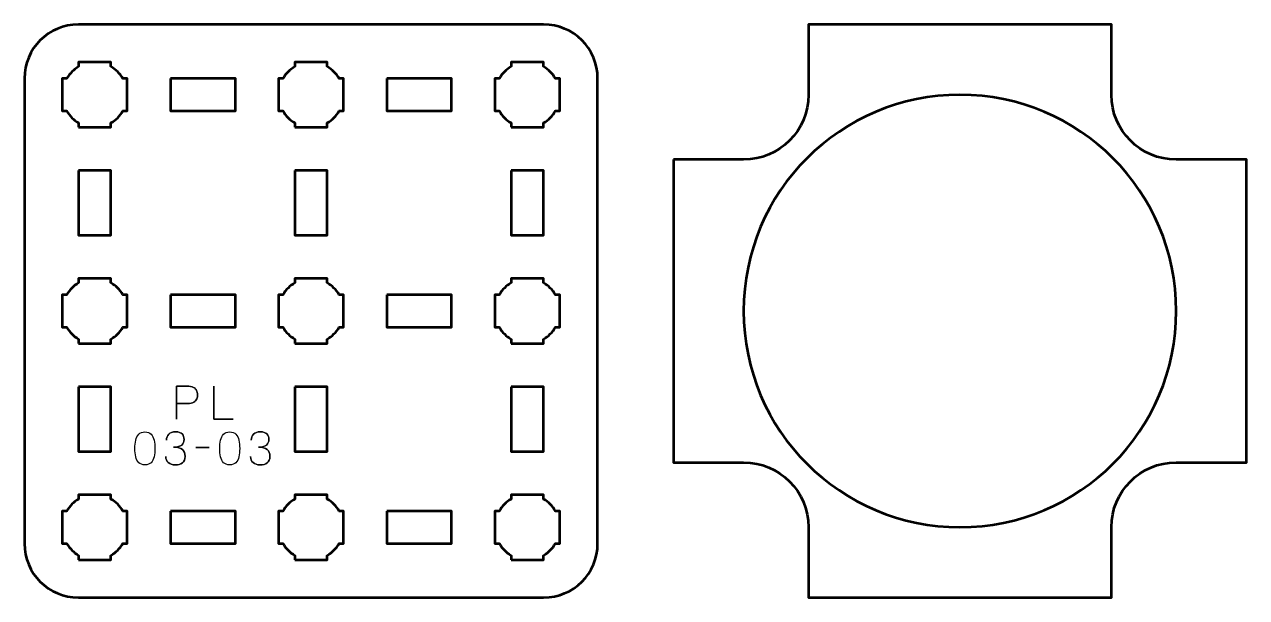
# Model space of a CAD drawing. Header units: centimetres. Extents: x -211 to 242, y -245 to 228.
# Drawn here: x -158.65 to -147.35, y -212.65 to -207.35 of the extents above; entities that cross this region are included whole.
import ezdxf

# ---------------------------------------------------------------- set-up
doc = ezdxf.new("R2010")
doc.units = ezdxf.units.CM
doc.header["$MEASUREMENT"] = 0
doc.layers.add('Layer 1', color=7, linetype='Continuous')

msp = doc.modelspace()

# ---------------------------------------------------------------- linework, layer by layer
at = {"layer": 'Layer 1', "lineweight": 53}
for points, knots in [([(-158.14994, -207.34997), (-158.14994, -207.34997), (-153.85007, -207.34997), (-153.85007, -207.34997), (-153.85007, -207.34997), (-153.57293, -207.34997), (-153.34997, -207.57306), (-153.34997, -207.85006), (-153.34997, -207.85006), (-153.34997, -207.85006), (-153.34997, -212.14993), (-153.34997, -212.14993), (-153.34997, -212.14993), (-153.34997, -212.42707), (-153.57293, -212.65003), (-153.85007, -212.65003), (-153.85007, -212.65003), (-153.85007, -212.65003), (-158.14994, -212.65003), (-158.14994, -212.65003), (-158.14994, -212.65003), (-158.42694, -212.65003), (-158.65003, -212.42707), (-158.65003, -212.14993), (-158.65003, -212.14993), (-158.65003, -212.14993), (-158.65003, -207.85006), (-158.65003, -207.85006), (-158.65003, -207.85006), (-158.65003, -207.57306), (-158.42694, -207.34997), (-158.14994, -207.34997)], [0, 0, 0, 0, 0.125, 0.125, 0.125, 0.125, 0.25, 0.25, 0.25, 0.25, 0.375, 0.375, 0.375, 0.375, 0.5, 0.5, 0.5, 0.5, 0.625, 0.625, 0.625, 0.625, 0.75, 0.75, 0.75, 0.75, 0.875, 0.875, 0.875, 0.875, 1, 1, 1, 1]), ([(-158.14994, -208.3), (-158.14994, -208.3), (-158.14994, -208.25989), (-158.14994, -208.25989), (-158.14994, -208.25989), (-158.19555, -208.23357), (-158.23347, -208.19554), (-158.25979, -208.15007), (-158.25979, -208.15007), (-158.25979, -208.15007), (-158.30001, -208.15007), (-158.30001, -208.15007), (-158.30001, -208.15007), (-158.30001, -208.15007), (-158.30001, -208), (-158.30001, -208), (-158.30001, -208), (-158.30001, -208), (-158.30001, -207.85006), (-158.30001, -207.85006), (-158.30001, -207.85006), (-158.30001, -207.85006), (-158.25979, -207.85006), (-158.25979, -207.85006), (-158.25979, -207.85006), (-158.23347, -207.80445), (-158.19555, -207.76653), (-158.14994, -207.74021), (-158.14994, -207.74021), (-158.14994, -207.74021), (-158.14994, -207.69999), (-158.14994, -207.69999), (-158.14994, -207.69999), (-158.14994, -207.69999), (-158.00001, -207.69999), (-158.00001, -207.69999), (-158.00001, -207.69999), (-158.00001, -207.69999), (-157.84993, -207.69999), (-157.84993, -207.69999), (-157.84993, -207.69999), (-157.84993, -207.69999), (-157.84993, -207.74021), (-157.84993, -207.74021), (-157.84993, -207.74021), (-157.80446, -207.76653), (-157.76643, -207.80445), (-157.74011, -207.85006), (-157.74011, -207.85006), (-157.74011, -207.85006), (-157.7, -207.85006), (-157.7, -207.85006), (-157.7, -207.85006), (-157.7, -207.85006), (-157.7, -208), (-157.7, -208), (-157.7, -208), (-157.7, -208), (-157.7, -208.15007), (-157.7, -208.15007), (-157.7, -208.15007), (-157.7, -208.15007), (-157.74011, -208.15007), (-157.74011, -208.15007), (-157.74011, -208.15007), (-157.76643, -208.19554), (-157.80446, -208.23357), (-157.84993, -208.25989), (-157.84993, -208.25989), (-157.84993, -208.25989), (-157.84993, -208.3), (-157.84993, -208.3), (-157.84993, -208.3), (-157.84993, -208.3), (-158.00001, -208.3), (-158.00001, -208.3), (-158.00001, -208.3), (-158.00001, -208.3), (-158.14994, -208.3), (-158.14994, -208.3)], [0, 0, 0, 0, 0.05, 0.05, 0.05, 0.05, 0.1, 0.1, 0.1, 0.1, 0.15, 0.15, 0.15, 0.15, 0.2, 0.2, 0.2, 0.2, 0.25, 0.25, 0.25, 0.25, 0.3, 0.3, 0.3, 0.3, 0.35, 0.35, 0.35, 0.35, 0.4, 0.4, 0.4, 0.4, 0.45, 0.45, 0.45, 0.45, 0.5, 0.5, 0.5, 0.5, 0.55, 0.55, 0.55, 0.55, 0.6, 0.6, 0.6, 0.6, 0.65, 0.65, 0.65, 0.65, 0.7, 0.7, 0.7, 0.7, 0.75, 0.75, 0.75, 0.75, 0.8, 0.8, 0.8, 0.8, 0.85, 0.85, 0.85, 0.85, 0.9, 0.9, 0.9, 0.9, 0.95, 0.95, 0.95, 0.95, 1, 1, 1, 1]), ([(-156.15, -208.3), (-156.15, -208.3), (-156.15, -208.25989), (-156.15, -208.25989), (-156.15, -208.25989), (-156.19548, -208.23357), (-156.23351, -208.19554), (-156.25982, -208.15007), (-156.25982, -208.15007), (-156.25982, -208.15007), (-156.29993, -208.15007), (-156.29993, -208.15007), (-156.29993, -208.15007), (-156.29993, -208.15007), (-156.29993, -208), (-156.29993, -208), (-156.29993, -208), (-156.29993, -208), (-156.29993, -207.85006), (-156.29993, -207.85006), (-156.29993, -207.85006), (-156.29993, -207.85006), (-156.25982, -207.85006), (-156.25982, -207.85006), (-156.25982, -207.85006), (-156.23351, -207.80445), (-156.19548, -207.76653), (-156.15, -207.74021), (-156.15, -207.74021), (-156.15, -207.74021), (-156.15, -207.69999), (-156.15, -207.69999), (-156.15, -207.69999), (-156.15, -207.69999), (-155.99993, -207.69999), (-155.99993, -207.69999), (-155.99993, -207.69999), (-155.99993, -207.69999), (-155.85, -207.69999), (-155.85, -207.69999), (-155.85, -207.69999), (-155.85, -207.69999), (-155.85, -207.74021), (-155.85, -207.74021), (-155.85, -207.74021), (-155.80453, -207.76653), (-155.7665, -207.80445), (-155.74018, -207.85006), (-155.74018, -207.85006), (-155.74018, -207.85006), (-155.69993, -207.85006), (-155.69993, -207.85006), (-155.69993, -207.85006), (-155.69993, -207.85006), (-155.69993, -208), (-155.69993, -208), (-155.69993, -208), (-155.69993, -208), (-155.69993, -208.15007), (-155.69993, -208.15007), (-155.69993, -208.15007), (-155.69993, -208.15007), (-155.74018, -208.15007), (-155.74018, -208.15007), (-155.74018, -208.15007), (-155.7665, -208.19554), (-155.80453, -208.23357), (-155.85, -208.25989), (-155.85, -208.25989), (-155.85, -208.25989), (-155.85, -208.3), (-155.85, -208.3), (-155.85, -208.3), (-155.85, -208.3), (-155.99993, -208.3), (-155.99993, -208.3), (-155.99993, -208.3), (-155.99993, -208.3), (-156.15, -208.3), (-156.15, -208.3)], [0, 0, 0, 0, 0.05, 0.05, 0.05, 0.05, 0.1, 0.1, 0.1, 0.1, 0.15, 0.15, 0.15, 0.15, 0.2, 0.2, 0.2, 0.2, 0.25, 0.25, 0.25, 0.25, 0.3, 0.3, 0.3, 0.3, 0.35, 0.35, 0.35, 0.35, 0.4, 0.4, 0.4, 0.4, 0.45, 0.45, 0.45, 0.45, 0.5, 0.5, 0.5, 0.5, 0.55, 0.55, 0.55, 0.55, 0.6, 0.6, 0.6, 0.6, 0.65, 0.65, 0.65, 0.65, 0.7, 0.7, 0.7, 0.7, 0.75, 0.75, 0.75, 0.75, 0.8, 0.8, 0.8, 0.8, 0.85, 0.85, 0.85, 0.85, 0.9, 0.9, 0.9, 0.9, 0.95, 0.95, 0.95, 0.95, 1, 1, 1, 1]), ([(-154.15007, -208.3), (-154.15007, -208.3), (-154.15007, -208.25989), (-154.15007, -208.25989), (-154.15007, -208.25989), (-154.19554, -208.23357), (-154.23343, -208.19554), (-154.25989, -208.15007), (-154.25989, -208.15007), (-154.25989, -208.15007), (-154.3, -208.15007), (-154.3, -208.15007), (-154.3, -208.15007), (-154.3, -208.15007), (-154.3, -208), (-154.3, -208), (-154.3, -208), (-154.3, -208), (-154.3, -207.85006), (-154.3, -207.85006), (-154.3, -207.85006), (-154.3, -207.85006), (-154.25989, -207.85006), (-154.25989, -207.85006), (-154.25989, -207.85006), (-154.23343, -207.80445), (-154.19554, -207.76653), (-154.15007, -207.74021), (-154.15007, -207.74021), (-154.15007, -207.74021), (-154.15007, -207.69999), (-154.15007, -207.69999), (-154.15007, -207.69999), (-154.15007, -207.69999), (-154, -207.69999), (-154, -207.69999), (-154, -207.69999), (-154, -207.69999), (-153.85007, -207.69999), (-153.85007, -207.69999), (-153.85007, -207.69999), (-153.85007, -207.69999), (-153.85007, -207.74021), (-153.85007, -207.74021), (-153.85007, -207.74021), (-153.80445, -207.76653), (-153.76653, -207.80445), (-153.74021, -207.85006), (-153.74021, -207.85006), (-153.74021, -207.85006), (-153.7, -207.85006), (-153.7, -207.85006), (-153.7, -207.85006), (-153.7, -207.85006), (-153.7, -208), (-153.7, -208), (-153.7, -208), (-153.7, -208), (-153.7, -208.15007), (-153.7, -208.15007), (-153.7, -208.15007), (-153.7, -208.15007), (-153.74021, -208.15007), (-153.74021, -208.15007), (-153.74021, -208.15007), (-153.76653, -208.19554), (-153.80445, -208.23357), (-153.85007, -208.25989), (-153.85007, -208.25989), (-153.85007, -208.25989), (-153.85007, -208.3), (-153.85007, -208.3), (-153.85007, -208.3), (-153.85007, -208.3), (-154, -208.3), (-154, -208.3), (-154, -208.3), (-154, -208.3), (-154.15007, -208.3), (-154.15007, -208.3)], [0, 0, 0, 0, 0.05, 0.05, 0.05, 0.05, 0.1, 0.1, 0.1, 0.1, 0.15, 0.15, 0.15, 0.15, 0.2, 0.2, 0.2, 0.2, 0.25, 0.25, 0.25, 0.25, 0.3, 0.3, 0.3, 0.3, 0.35, 0.35, 0.35, 0.35, 0.4, 0.4, 0.4, 0.4, 0.45, 0.45, 0.45, 0.45, 0.5, 0.5, 0.5, 0.5, 0.55, 0.55, 0.55, 0.55, 0.6, 0.6, 0.6, 0.6, 0.65, 0.65, 0.65, 0.65, 0.7, 0.7, 0.7, 0.7, 0.75, 0.75, 0.75, 0.75, 0.8, 0.8, 0.8, 0.8, 0.85, 0.85, 0.85, 0.85, 0.9, 0.9, 0.9, 0.9, 0.95, 0.95, 0.95, 0.95, 1, 1, 1, 1]), ([(-157.29999, -207.85006), (-157.29999, -207.85006), (-156.69998, -207.85006), (-156.69998, -207.85006), (-156.69998, -207.85006), (-156.69998, -207.85006), (-156.69998, -208.15007), (-156.69998, -208.15007), (-156.69998, -208.15007), (-156.69998, -208.15007), (-157.29999, -208.15007), (-157.29999, -208.15007), (-157.29999, -208.15007), (-157.29999, -208.15007), (-157.29999, -207.85006), (-157.29999, -207.85006)], [0, 0, 0, 0, 0.25, 0.25, 0.25, 0.25, 0.5, 0.5, 0.5, 0.5, 0.75, 0.75, 0.75, 0.75, 1, 1, 1, 1]), ([(-155.30002, -207.85006), (-155.30002, -207.85006), (-154.70002, -207.85006), (-154.70002, -207.85006), (-154.70002, -207.85006), (-154.70002, -207.85006), (-154.70002, -208.15007), (-154.70002, -208.15007), (-154.70002, -208.15007), (-154.70002, -208.15007), (-155.30002, -208.15007), (-155.30002, -208.15007), (-155.30002, -208.15007), (-155.30002, -208.15007), (-155.30002, -207.85006), (-155.30002, -207.85006)], [0, 0, 0, 0, 0.25, 0.25, 0.25, 0.25, 0.5, 0.5, 0.5, 0.5, 0.75, 0.75, 0.75, 0.75, 1, 1, 1, 1]), ([(-158.14994, -208.70001), (-158.14994, -208.70001), (-157.84993, -208.70001), (-157.84993, -208.70001), (-157.84993, -208.70001), (-157.84993, -208.70001), (-157.84993, -209.30002), (-157.84993, -209.30002), (-157.84993, -209.30002), (-157.84993, -209.30002), (-158.14994, -209.30002), (-158.14994, -209.30002), (-158.14994, -209.30002), (-158.14994, -209.30002), (-158.14994, -208.70001), (-158.14994, -208.70001)], [0, 0, 0, 0, 0.25, 0.25, 0.25, 0.25, 0.5, 0.5, 0.5, 0.5, 0.75, 0.75, 0.75, 0.75, 1, 1, 1, 1]), ([(-156.15, -208.70001), (-156.15, -208.70001), (-155.85, -208.70001), (-155.85, -208.70001), (-155.85, -208.70001), (-155.85, -208.70001), (-155.85, -209.30002), (-155.85, -209.30002), (-155.85, -209.30002), (-155.85, -209.30002), (-156.15, -209.30002), (-156.15, -209.30002), (-156.15, -209.30002), (-156.15, -209.30002), (-156.15, -208.70001), (-156.15, -208.70001)], [0, 0, 0, 0, 0.25, 0.25, 0.25, 0.25, 0.5, 0.5, 0.5, 0.5, 0.75, 0.75, 0.75, 0.75, 1, 1, 1, 1]), ([(-154.15007, -208.70001), (-154.15007, -208.70001), (-153.85007, -208.70001), (-153.85007, -208.70001), (-153.85007, -208.70001), (-153.85007, -208.70001), (-153.85007, -209.30002), (-153.85007, -209.30002), (-153.85007, -209.30002), (-153.85007, -209.30002), (-154.15007, -209.30002), (-154.15007, -209.30002), (-154.15007, -209.30002), (-154.15007, -209.30002), (-154.15007, -208.70001), (-154.15007, -208.70001)], [0, 0, 0, 0, 0.25, 0.25, 0.25, 0.25, 0.5, 0.5, 0.5, 0.5, 0.75, 0.75, 0.75, 0.75, 1, 1, 1, 1]), ([(-158.14994, -210.30007), (-158.14994, -210.30007), (-158.14994, -210.25982), (-158.14994, -210.25982), (-158.14994, -210.25982), (-158.19555, -210.2335), (-158.23347, -210.19547), (-158.25979, -210.15), (-158.25979, -210.15), (-158.25979, -210.15), (-158.30001, -210.15), (-158.30001, -210.15), (-158.30001, -210.15), (-158.30001, -210.15), (-158.30001, -210.00007), (-158.30001, -210.00007), (-158.30001, -210.00007), (-158.30001, -210.00007), (-158.30001, -209.85), (-158.30001, -209.85), (-158.30001, -209.85), (-158.30001, -209.85), (-158.25979, -209.85), (-158.25979, -209.85), (-158.25979, -209.85), (-158.23347, -209.80452), (-158.19555, -209.76649), (-158.14994, -209.74018), (-158.14994, -209.74018), (-158.14994, -209.74018), (-158.14994, -209.70007), (-158.14994, -209.70007), (-158.14994, -209.70007), (-158.14994, -209.70007), (-158.00001, -209.70007), (-158.00001, -209.70007), (-158.00001, -209.70007), (-158.00001, -209.70007), (-157.84993, -209.70007), (-157.84993, -209.70007), (-157.84993, -209.70007), (-157.84993, -209.70007), (-157.84993, -209.74018), (-157.84993, -209.74018), (-157.84993, -209.74018), (-157.80446, -209.76649), (-157.76643, -209.80452), (-157.74011, -209.85), (-157.74011, -209.85), (-157.74011, -209.85), (-157.7, -209.85), (-157.7, -209.85), (-157.7, -209.85), (-157.7, -209.85), (-157.7, -210.00007), (-157.7, -210.00007), (-157.7, -210.00007), (-157.7, -210.00007), (-157.7, -210.15), (-157.7, -210.15), (-157.7, -210.15), (-157.7, -210.15), (-157.74011, -210.15), (-157.74011, -210.15), (-157.74011, -210.15), (-157.76643, -210.19547), (-157.80446, -210.2335), (-157.84993, -210.25982), (-157.84993, -210.25982), (-157.84993, -210.25982), (-157.84993, -210.30007), (-157.84993, -210.30007), (-157.84993, -210.30007), (-157.84993, -210.30007), (-158.00001, -210.30007), (-158.00001, -210.30007), (-158.00001, -210.30007), (-158.00001, -210.30007), (-158.14994, -210.30007), (-158.14994, -210.30007)], [0, 0, 0, 0, 0.05, 0.05, 0.05, 0.05, 0.1, 0.1, 0.1, 0.1, 0.15, 0.15, 0.15, 0.15, 0.2, 0.2, 0.2, 0.2, 0.25, 0.25, 0.25, 0.25, 0.3, 0.3, 0.3, 0.3, 0.35, 0.35, 0.35, 0.35, 0.4, 0.4, 0.4, 0.4, 0.45, 0.45, 0.45, 0.45, 0.5, 0.5, 0.5, 0.5, 0.55, 0.55, 0.55, 0.55, 0.6, 0.6, 0.6, 0.6, 0.65, 0.65, 0.65, 0.65, 0.7, 0.7, 0.7, 0.7, 0.75, 0.75, 0.75, 0.75, 0.8, 0.8, 0.8, 0.8, 0.85, 0.85, 0.85, 0.85, 0.9, 0.9, 0.9, 0.9, 0.95, 0.95, 0.95, 0.95, 1, 1, 1, 1]), ([(-156.15, -210.30007), (-156.15, -210.30007), (-156.15, -210.25982), (-156.15, -210.25982), (-156.15, -210.25982), (-156.19548, -210.2335), (-156.23351, -210.19547), (-156.25982, -210.15), (-156.25982, -210.15), (-156.25982, -210.15), (-156.29993, -210.15), (-156.29993, -210.15), (-156.29993, -210.15), (-156.29993, -210.15), (-156.29993, -210.00007), (-156.29993, -210.00007), (-156.29993, -210.00007), (-156.29993, -210.00007), (-156.29993, -209.85), (-156.29993, -209.85), (-156.29993, -209.85), (-156.29993, -209.85), (-156.25982, -209.85), (-156.25982, -209.85), (-156.25982, -209.85), (-156.23351, -209.80452), (-156.19548, -209.76649), (-156.15, -209.74018), (-156.15, -209.74018), (-156.15, -209.74018), (-156.15, -209.70007), (-156.15, -209.70007), (-156.15, -209.70007), (-156.15, -209.70007), (-155.99993, -209.70007), (-155.99993, -209.70007), (-155.99993, -209.70007), (-155.99993, -209.70007), (-155.85, -209.70007), (-155.85, -209.70007), (-155.85, -209.70007), (-155.85, -209.70007), (-155.85, -209.74018), (-155.85, -209.74018), (-155.85, -209.74018), (-155.80453, -209.76649), (-155.7665, -209.80452), (-155.74018, -209.85), (-155.74018, -209.85), (-155.74018, -209.85), (-155.69993, -209.85), (-155.69993, -209.85), (-155.69993, -209.85), (-155.69993, -209.85), (-155.69993, -210.00007), (-155.69993, -210.00007), (-155.69993, -210.00007), (-155.69993, -210.00007), (-155.69993, -210.15), (-155.69993, -210.15), (-155.69993, -210.15), (-155.69993, -210.15), (-155.74018, -210.15), (-155.74018, -210.15), (-155.74018, -210.15), (-155.7665, -210.19547), (-155.80453, -210.2335), (-155.85, -210.25982), (-155.85, -210.25982), (-155.85, -210.25982), (-155.85, -210.30007), (-155.85, -210.30007), (-155.85, -210.30007), (-155.85, -210.30007), (-155.99993, -210.30007), (-155.99993, -210.30007), (-155.99993, -210.30007), (-155.99993, -210.30007), (-156.15, -210.30007), (-156.15, -210.30007)], [0, 0, 0, 0, 0.05, 0.05, 0.05, 0.05, 0.1, 0.1, 0.1, 0.1, 0.15, 0.15, 0.15, 0.15, 0.2, 0.2, 0.2, 0.2, 0.25, 0.25, 0.25, 0.25, 0.3, 0.3, 0.3, 0.3, 0.35, 0.35, 0.35, 0.35, 0.4, 0.4, 0.4, 0.4, 0.45, 0.45, 0.45, 0.45, 0.5, 0.5, 0.5, 0.5, 0.55, 0.55, 0.55, 0.55, 0.6, 0.6, 0.6, 0.6, 0.65, 0.65, 0.65, 0.65, 0.7, 0.7, 0.7, 0.7, 0.75, 0.75, 0.75, 0.75, 0.8, 0.8, 0.8, 0.8, 0.85, 0.85, 0.85, 0.85, 0.9, 0.9, 0.9, 0.9, 0.95, 0.95, 0.95, 0.95, 1, 1, 1, 1]), ([(-154.15007, -210.30007), (-154.15007, -210.30007), (-154.15007, -210.25982), (-154.15007, -210.25982), (-154.15007, -210.25982), (-154.19554, -210.2335), (-154.23343, -210.19547), (-154.25989, -210.15), (-154.25989, -210.15), (-154.25989, -210.15), (-154.3, -210.15), (-154.3, -210.15), (-154.3, -210.15), (-154.3, -210.15), (-154.3, -210.00007), (-154.3, -210.00007), (-154.3, -210.00007), (-154.3, -210.00007), (-154.3, -209.85), (-154.3, -209.85), (-154.3, -209.85), (-154.3, -209.85), (-154.25989, -209.85), (-154.25989, -209.85), (-154.25989, -209.85), (-154.23343, -209.80452), (-154.19554, -209.76649), (-154.15007, -209.74018), (-154.15007, -209.74018), (-154.15007, -209.74018), (-154.15007, -209.70007), (-154.15007, -209.70007), (-154.15007, -209.70007), (-154.15007, -209.70007), (-154, -209.70007), (-154, -209.70007), (-154, -209.70007), (-154, -209.70007), (-153.85007, -209.70007), (-153.85007, -209.70007), (-153.85007, -209.70007), (-153.85007, -209.70007), (-153.85007, -209.74018), (-153.85007, -209.74018), (-153.85007, -209.74018), (-153.80445, -209.76649), (-153.76653, -209.80452), (-153.74021, -209.85), (-153.74021, -209.85), (-153.74021, -209.85), (-153.7, -209.85), (-153.7, -209.85), (-153.7, -209.85), (-153.7, -209.85), (-153.7, -210.00007), (-153.7, -210.00007), (-153.7, -210.00007), (-153.7, -210.00007), (-153.7, -210.15), (-153.7, -210.15), (-153.7, -210.15), (-153.7, -210.15), (-153.74021, -210.15), (-153.74021, -210.15), (-153.74021, -210.15), (-153.76653, -210.19547), (-153.80445, -210.2335), (-153.85007, -210.25982), (-153.85007, -210.25982), (-153.85007, -210.25982), (-153.85007, -210.30007), (-153.85007, -210.30007), (-153.85007, -210.30007), (-153.85007, -210.30007), (-154, -210.30007), (-154, -210.30007), (-154, -210.30007), (-154, -210.30007), (-154.15007, -210.30007), (-154.15007, -210.30007)], [0, 0, 0, 0, 0.05, 0.05, 0.05, 0.05, 0.1, 0.1, 0.1, 0.1, 0.15, 0.15, 0.15, 0.15, 0.2, 0.2, 0.2, 0.2, 0.25, 0.25, 0.25, 0.25, 0.3, 0.3, 0.3, 0.3, 0.35, 0.35, 0.35, 0.35, 0.4, 0.4, 0.4, 0.4, 0.45, 0.45, 0.45, 0.45, 0.5, 0.5, 0.5, 0.5, 0.55, 0.55, 0.55, 0.55, 0.6, 0.6, 0.6, 0.6, 0.65, 0.65, 0.65, 0.65, 0.7, 0.7, 0.7, 0.7, 0.75, 0.75, 0.75, 0.75, 0.8, 0.8, 0.8, 0.8, 0.85, 0.85, 0.85, 0.85, 0.9, 0.9, 0.9, 0.9, 0.95, 0.95, 0.95, 0.95, 1, 1, 1, 1]), ([(-157.29999, -209.85), (-157.29999, -209.85), (-156.69998, -209.85), (-156.69998, -209.85), (-156.69998, -209.85), (-156.69998, -209.85), (-156.69998, -210.15), (-156.69998, -210.15), (-156.69998, -210.15), (-156.69998, -210.15), (-157.29999, -210.15), (-157.29999, -210.15), (-157.29999, -210.15), (-157.29999, -210.15), (-157.29999, -209.85), (-157.29999, -209.85)], [0, 0, 0, 0, 0.25, 0.25, 0.25, 0.25, 0.5, 0.5, 0.5, 0.5, 0.75, 0.75, 0.75, 0.75, 1, 1, 1, 1]), ([(-155.30002, -209.85), (-155.30002, -209.85), (-154.70002, -209.85), (-154.70002, -209.85), (-154.70002, -209.85), (-154.70002, -209.85), (-154.70002, -210.15), (-154.70002, -210.15), (-154.70002, -210.15), (-154.70002, -210.15), (-155.30002, -210.15), (-155.30002, -210.15), (-155.30002, -210.15), (-155.30002, -210.15), (-155.30002, -209.85), (-155.30002, -209.85)], [0, 0, 0, 0, 0.25, 0.25, 0.25, 0.25, 0.5, 0.5, 0.5, 0.5, 0.75, 0.75, 0.75, 0.75, 1, 1, 1, 1]), ([(-158.14994, -210.69998), (-158.14994, -210.69998), (-157.84993, -210.69998), (-157.84993, -210.69998), (-157.84993, -210.69998), (-157.84993, -210.69998), (-157.84993, -211.29998), (-157.84993, -211.29998), (-157.84993, -211.29998), (-157.84993, -211.29998), (-158.14994, -211.29998), (-158.14994, -211.29998), (-158.14994, -211.29998), (-158.14994, -211.29998), (-158.14994, -210.69998), (-158.14994, -210.69998)], [0, 0, 0, 0, 0.25, 0.25, 0.25, 0.25, 0.5, 0.5, 0.5, 0.5, 0.75, 0.75, 0.75, 0.75, 1, 1, 1, 1]), ([(-156.15, -210.69998), (-156.15, -210.69998), (-155.85, -210.69998), (-155.85, -210.69998), (-155.85, -210.69998), (-155.85, -210.69998), (-155.85, -211.29998), (-155.85, -211.29998), (-155.85, -211.29998), (-155.85, -211.29998), (-156.15, -211.29998), (-156.15, -211.29998), (-156.15, -211.29998), (-156.15, -211.29998), (-156.15, -210.69998), (-156.15, -210.69998)], [0, 0, 0, 0, 0.25, 0.25, 0.25, 0.25, 0.5, 0.5, 0.5, 0.5, 0.75, 0.75, 0.75, 0.75, 1, 1, 1, 1]), ([(-154.15007, -210.69998), (-154.15007, -210.69998), (-153.85007, -210.69998), (-153.85007, -210.69998), (-153.85007, -210.69998), (-153.85007, -210.69998), (-153.85007, -211.29998), (-153.85007, -211.29998), (-153.85007, -211.29998), (-153.85007, -211.29998), (-154.15007, -211.29998), (-154.15007, -211.29998), (-154.15007, -211.29998), (-154.15007, -211.29998), (-154.15007, -210.69998), (-154.15007, -210.69998)], [0, 0, 0, 0, 0.25, 0.25, 0.25, 0.25, 0.5, 0.5, 0.5, 0.5, 0.75, 0.75, 0.75, 0.75, 1, 1, 1, 1]), ([(-158.14994, -212.3), (-158.14994, -212.3), (-158.14994, -212.25993), (-158.14994, -212.25993), (-158.14994, -212.25993), (-158.19555, -212.23347), (-158.23347, -212.19555), (-158.25979, -212.14993), (-158.25979, -212.14993), (-158.25979, -212.14993), (-158.30001, -212.14993), (-158.30001, -212.14993), (-158.30001, -212.14993), (-158.30001, -212.14993), (-158.30001, -212), (-158.30001, -212), (-158.30001, -212), (-158.30001, -212), (-158.30001, -211.84993), (-158.30001, -211.84993), (-158.30001, -211.84993), (-158.30001, -211.84993), (-158.25979, -211.84993), (-158.25979, -211.84993), (-158.25979, -211.84993), (-158.23347, -211.80446), (-158.19555, -211.76643), (-158.14994, -211.74011), (-158.14994, -211.74011), (-158.14994, -211.74011), (-158.14994, -211.7), (-158.14994, -211.7), (-158.14994, -211.7), (-158.14994, -211.7), (-158.00001, -211.7), (-158.00001, -211.7), (-158.00001, -211.7), (-158.00001, -211.7), (-157.84993, -211.7), (-157.84993, -211.7), (-157.84993, -211.7), (-157.84993, -211.7), (-157.84993, -211.74011), (-157.84993, -211.74011), (-157.84993, -211.74011), (-157.80446, -211.76643), (-157.76643, -211.80446), (-157.74011, -211.84993), (-157.74011, -211.84993), (-157.74011, -211.84993), (-157.7, -211.84993), (-157.7, -211.84993), (-157.7, -211.84993), (-157.7, -211.84993), (-157.7, -212), (-157.7, -212), (-157.7, -212), (-157.7, -212), (-157.7, -212.14993), (-157.7, -212.14993), (-157.7, -212.14993), (-157.7, -212.14993), (-157.74011, -212.14993), (-157.74011, -212.14993), (-157.74011, -212.14993), (-157.76643, -212.19555), (-157.80446, -212.23347), (-157.84993, -212.25993), (-157.84993, -212.25993), (-157.84993, -212.25993), (-157.84993, -212.3), (-157.84993, -212.3), (-157.84993, -212.3), (-157.84993, -212.3), (-158.00001, -212.3), (-158.00001, -212.3), (-158.00001, -212.3), (-158.00001, -212.3), (-158.14994, -212.3), (-158.14994, -212.3)], [0, 0, 0, 0, 0.05, 0.05, 0.05, 0.05, 0.1, 0.1, 0.1, 0.1, 0.15, 0.15, 0.15, 0.15, 0.2, 0.2, 0.2, 0.2, 0.25, 0.25, 0.25, 0.25, 0.3, 0.3, 0.3, 0.3, 0.35, 0.35, 0.35, 0.35, 0.4, 0.4, 0.4, 0.4, 0.45, 0.45, 0.45, 0.45, 0.5, 0.5, 0.5, 0.5, 0.55, 0.55, 0.55, 0.55, 0.6, 0.6, 0.6, 0.6, 0.65, 0.65, 0.65, 0.65, 0.7, 0.7, 0.7, 0.7, 0.75, 0.75, 0.75, 0.75, 0.8, 0.8, 0.8, 0.8, 0.85, 0.85, 0.85, 0.85, 0.9, 0.9, 0.9, 0.9, 0.95, 0.95, 0.95, 0.95, 1, 1, 1, 1]), ([(-156.15, -212.3), (-156.15, -212.3), (-156.15, -212.25993), (-156.15, -212.25993), (-156.15, -212.25993), (-156.19548, -212.23347), (-156.23351, -212.19555), (-156.25982, -212.14993), (-156.25982, -212.14993), (-156.25982, -212.14993), (-156.29993, -212.14993), (-156.29993, -212.14993), (-156.29993, -212.14993), (-156.29993, -212.14993), (-156.29993, -212), (-156.29993, -212), (-156.29993, -212), (-156.29993, -212), (-156.29993, -211.84993), (-156.29993, -211.84993), (-156.29993, -211.84993), (-156.29993, -211.84993), (-156.25982, -211.84993), (-156.25982, -211.84993), (-156.25982, -211.84993), (-156.23351, -211.80446), (-156.19548, -211.76643), (-156.15, -211.74011), (-156.15, -211.74011), (-156.15, -211.74011), (-156.15, -211.7), (-156.15, -211.7), (-156.15, -211.7), (-156.15, -211.7), (-155.99993, -211.7), (-155.99993, -211.7), (-155.99993, -211.7), (-155.99993, -211.7), (-155.85, -211.7), (-155.85, -211.7), (-155.85, -211.7), (-155.85, -211.7), (-155.85, -211.74011), (-155.85, -211.74011), (-155.85, -211.74011), (-155.80453, -211.76643), (-155.7665, -211.80446), (-155.74018, -211.84993), (-155.74018, -211.84993), (-155.74018, -211.84993), (-155.69993, -211.84993), (-155.69993, -211.84993), (-155.69993, -211.84993), (-155.69993, -211.84993), (-155.69993, -212), (-155.69993, -212), (-155.69993, -212), (-155.69993, -212), (-155.69993, -212.14993), (-155.69993, -212.14993), (-155.69993, -212.14993), (-155.69993, -212.14993), (-155.74018, -212.14993), (-155.74018, -212.14993), (-155.74018, -212.14993), (-155.7665, -212.19555), (-155.80453, -212.23347), (-155.85, -212.25993), (-155.85, -212.25993), (-155.85, -212.25993), (-155.85, -212.3), (-155.85, -212.3), (-155.85, -212.3), (-155.85, -212.3), (-155.99993, -212.3), (-155.99993, -212.3), (-155.99993, -212.3), (-155.99993, -212.3), (-156.15, -212.3), (-156.15, -212.3)], [0, 0, 0, 0, 0.05, 0.05, 0.05, 0.05, 0.1, 0.1, 0.1, 0.1, 0.15, 0.15, 0.15, 0.15, 0.2, 0.2, 0.2, 0.2, 0.25, 0.25, 0.25, 0.25, 0.3, 0.3, 0.3, 0.3, 0.35, 0.35, 0.35, 0.35, 0.4, 0.4, 0.4, 0.4, 0.45, 0.45, 0.45, 0.45, 0.5, 0.5, 0.5, 0.5, 0.55, 0.55, 0.55, 0.55, 0.6, 0.6, 0.6, 0.6, 0.65, 0.65, 0.65, 0.65, 0.7, 0.7, 0.7, 0.7, 0.75, 0.75, 0.75, 0.75, 0.8, 0.8, 0.8, 0.8, 0.85, 0.85, 0.85, 0.85, 0.9, 0.9, 0.9, 0.9, 0.95, 0.95, 0.95, 0.95, 1, 1, 1, 1]), ([(-154.15007, -212.3), (-154.15007, -212.3), (-154.15007, -212.25993), (-154.15007, -212.25993), (-154.15007, -212.25993), (-154.19554, -212.23347), (-154.23343, -212.19555), (-154.25989, -212.14993), (-154.25989, -212.14993), (-154.25989, -212.14993), (-154.3, -212.14993), (-154.3, -212.14993), (-154.3, -212.14993), (-154.3, -212.14993), (-154.3, -212), (-154.3, -212), (-154.3, -212), (-154.3, -212), (-154.3, -211.84993), (-154.3, -211.84993), (-154.3, -211.84993), (-154.3, -211.84993), (-154.25989, -211.84993), (-154.25989, -211.84993), (-154.25989, -211.84993), (-154.23343, -211.80446), (-154.19554, -211.76643), (-154.15007, -211.74011), (-154.15007, -211.74011), (-154.15007, -211.74011), (-154.15007, -211.7), (-154.15007, -211.7), (-154.15007, -211.7), (-154.15007, -211.7), (-154, -211.7), (-154, -211.7), (-154, -211.7), (-154, -211.7), (-153.85007, -211.7), (-153.85007, -211.7), (-153.85007, -211.7), (-153.85007, -211.7), (-153.85007, -211.74011), (-153.85007, -211.74011), (-153.85007, -211.74011), (-153.80445, -211.76643), (-153.76653, -211.80446), (-153.74021, -211.84993), (-153.74021, -211.84993), (-153.74021, -211.84993), (-153.7, -211.84993), (-153.7, -211.84993), (-153.7, -211.84993), (-153.7, -211.84993), (-153.7, -212), (-153.7, -212), (-153.7, -212), (-153.7, -212), (-153.7, -212.14993), (-153.7, -212.14993), (-153.7, -212.14993), (-153.7, -212.14993), (-153.74021, -212.14993), (-153.74021, -212.14993), (-153.74021, -212.14993), (-153.76653, -212.19555), (-153.80445, -212.23347), (-153.85007, -212.25993), (-153.85007, -212.25993), (-153.85007, -212.25993), (-153.85007, -212.3), (-153.85007, -212.3), (-153.85007, -212.3), (-153.85007, -212.3), (-154, -212.3), (-154, -212.3), (-154, -212.3), (-154, -212.3), (-154.15007, -212.3), (-154.15007, -212.3)], [0, 0, 0, 0, 0.05, 0.05, 0.05, 0.05, 0.1, 0.1, 0.1, 0.1, 0.15, 0.15, 0.15, 0.15, 0.2, 0.2, 0.2, 0.2, 0.25, 0.25, 0.25, 0.25, 0.3, 0.3, 0.3, 0.3, 0.35, 0.35, 0.35, 0.35, 0.4, 0.4, 0.4, 0.4, 0.45, 0.45, 0.45, 0.45, 0.5, 0.5, 0.5, 0.5, 0.55, 0.55, 0.55, 0.55, 0.6, 0.6, 0.6, 0.6, 0.65, 0.65, 0.65, 0.65, 0.7, 0.7, 0.7, 0.7, 0.75, 0.75, 0.75, 0.75, 0.8, 0.8, 0.8, 0.8, 0.85, 0.85, 0.85, 0.85, 0.9, 0.9, 0.9, 0.9, 0.95, 0.95, 0.95, 0.95, 1, 1, 1, 1]), ([(-157.29999, -211.84993), (-157.29999, -211.84993), (-156.69998, -211.84993), (-156.69998, -211.84993), (-156.69998, -211.84993), (-156.69998, -211.84993), (-156.69998, -212.14993), (-156.69998, -212.14993), (-156.69998, -212.14993), (-156.69998, -212.14993), (-157.29999, -212.14993), (-157.29999, -212.14993), (-157.29999, -212.14993), (-157.29999, -212.14993), (-157.29999, -211.84993), (-157.29999, -211.84993)], [0, 0, 0, 0, 0.25, 0.25, 0.25, 0.25, 0.5, 0.5, 0.5, 0.5, 0.75, 0.75, 0.75, 0.75, 1, 1, 1, 1]), ([(-155.30002, -211.84993), (-155.30002, -211.84993), (-154.70002, -211.84993), (-154.70002, -211.84993), (-154.70002, -211.84993), (-154.70002, -211.84993), (-154.70002, -212.14993), (-154.70002, -212.14993), (-154.70002, -212.14993), (-154.70002, -212.14993), (-155.30002, -212.14993), (-155.30002, -212.14993), (-155.30002, -212.14993), (-155.30002, -212.14993), (-155.30002, -211.84993), (-155.30002, -211.84993)], [0, 0, 0, 0, 0.25, 0.25, 0.25, 0.25, 0.5, 0.5, 0.5, 0.5, 0.75, 0.75, 0.75, 0.75, 1, 1, 1, 1])]:
    msp.add_open_spline(points, degree=3, knots=knots, dxfattribs=at)
at = {"layer": 'Layer 1', "color": 250, "lineweight": 53}
for points, knots in [([(-152.65, -208.6), (-152.65, -208.6), (-152, -208.6), (-152, -208.6), (-152, -208.6), (-151.66869, -208.6), (-151.4, -208.33132), (-151.4, -208), (-151.4, -208), (-151.4, -208), (-151.4, -207.35001), (-151.4, -207.35001), (-151.4, -207.35001), (-151.4, -207.35001), (-148.6, -207.35001), (-148.6, -207.35001), (-148.6, -207.35001), (-148.6, -207.35001), (-148.6, -208), (-148.6, -208), (-148.6, -208), (-148.6, -208.33132), (-148.33131, -208.6), (-148, -208.6), (-148, -208.6), (-148, -208.6), (-147.35, -208.6), (-147.35, -208.6), (-147.35, -208.6), (-147.35, -208.6), (-147.35, -211.40001), (-147.35, -211.40001), (-147.35, -211.40001), (-147.35, -211.40001), (-148, -211.40001), (-148, -211.40001), (-148, -211.40001), (-148.33131, -211.40001), (-148.6, -211.66869), (-148.6, -212.00001), (-148.6, -212.00001), (-148.6, -212.00001), (-148.6, -212.65), (-148.6, -212.65), (-148.6, -212.65), (-148.6, -212.65), (-151.4, -212.65), (-151.4, -212.65), (-151.4, -212.65), (-151.4, -212.65), (-151.4, -212.00001), (-151.4, -212.00001), (-151.4, -212.00001), (-151.4, -211.66869), (-151.66869, -211.40001), (-152, -211.40001), (-152, -211.40001), (-152, -211.40001), (-152.65, -211.40001), (-152.65, -211.40001), (-152.65, -211.40001), (-152.65, -211.40001), (-152.65, -208.6), (-152.65, -208.6)], [0, 0, 0, 0, 0.0625, 0.0625, 0.0625, 0.0625, 0.125, 0.125, 0.125, 0.125, 0.1875, 0.1875, 0.1875, 0.1875, 0.25, 0.25, 0.25, 0.25, 0.3125, 0.3125, 0.3125, 0.3125, 0.375, 0.375, 0.375, 0.375, 0.4375, 0.4375, 0.4375, 0.4375, 0.5, 0.5, 0.5, 0.5, 0.5625, 0.5625, 0.5625, 0.5625, 0.625, 0.625, 0.625, 0.625, 0.6875, 0.6875, 0.6875, 0.6875, 0.75, 0.75, 0.75, 0.75, 0.8125, 0.8125, 0.8125, 0.8125, 0.875, 0.875, 0.875, 0.875, 0.9375, 0.9375, 0.9375, 0.9375, 1, 1, 1, 1]), ([(-150.00001, -208.00001), (-148.89562, -208.00001), (-148, -208.89563), (-148, -210.00001), (-148, -210.00001), (-148, -211.1044), (-148.89562, -212), (-150.00001, -212), (-150.00001, -212), (-151.10439, -212), (-152, -211.1044), (-152, -210.00001), (-152, -210.00001), (-152, -208.89563), (-151.10439, -208.00001), (-150.00001, -208.00001)], [0, 0, 0, 0, 0.25, 0.25, 0.25, 0.25, 0.5, 0.5, 0.5, 0.5, 0.75, 0.75, 0.75, 0.75, 1, 1, 1, 1])]:
    msp.add_open_spline(points, degree=3, knots=knots, dxfattribs=at)
at = {"layer": 'Layer 1', "color": 40, "lineweight": 30}
for points, knots in [([(-157.24457, -210.99998), (-157.24457, -210.99998), (-157.24457, -210.69472), (-157.24457, -210.69472), (-157.24457, -210.69472), (-157.24457, -210.69472), (-157.14727, -210.69472), (-157.14727, -210.69472), (-157.14727, -210.69472), (-157.12166, -210.69501), (-157.10166, -210.69875), (-157.08747, -210.70591), (-157.08747, -210.70591), (-157.07358, -210.71321), (-157.06377, -210.7227), (-157.05812, -210.73455), (-157.05812, -210.73455), (-157.05262, -210.74641), (-157.04959, -210.75925), (-157.04902, -210.773), (-157.04902, -210.773), (-157.04835, -210.78708), (-157.05068, -210.80042), (-157.05618, -210.81312), (-157.05618, -210.81312), (-157.06172, -210.82578), (-157.07121, -210.83626), (-157.08444, -210.84441), (-157.08444, -210.84441), (-157.09795, -210.85252), (-157.11616, -210.85665), (-157.1393, -210.85693), (-157.1393, -210.85693), (-157.1393, -210.85693), (-157.24457, -210.85693), (-157.24457, -210.85693), (-157.24457, -210.85693), (-157.24457, -210.85693), (-157.1393, -210.85693), (-157.1393, -210.85693), (-157.1393, -210.85693), (-157.11654, -210.85665), (-157.09852, -210.85252), (-157.08501, -210.84441), (-157.08501, -210.84441), (-157.07163, -210.83626), (-157.06211, -210.82578), (-157.05647, -210.81312), (-157.05647, -210.81312), (-157.05096, -210.80042), (-157.04849, -210.78708), (-157.04902, -210.773), (-157.04902, -210.773), (-157.04959, -210.75925), (-157.05262, -210.74641), (-157.05826, -210.73455), (-157.05826, -210.73455), (-157.06405, -210.7227), (-157.07396, -210.71321), (-157.0879, -210.70591), (-157.0879, -210.70591), (-157.10208, -210.69875), (-157.12194, -210.69501), (-157.14727, -210.69472), (-157.14727, -210.69472), (-157.14727, -210.69472), (-157.24457, -210.69472), (-157.24457, -210.69472), (-157.24457, -210.69472), (-157.24457, -210.69472), (-157.24457, -210.99998), (-157.24457, -210.99998)], [0, 0, 0, 0, 0.05555556, 0.05555556, 0.05555556, 0.05555556, 0.11111111, 0.11111111, 0.11111111, 0.11111111, 0.16666667, 0.16666667, 0.16666667, 0.16666667, 0.22222222, 0.22222222, 0.22222222, 0.22222222, 0.27777778, 0.27777778, 0.27777778, 0.27777778, 0.33333333, 0.33333333, 0.33333333, 0.33333333, 0.38888889, 0.38888889, 0.38888889, 0.38888889, 0.44444444, 0.44444444, 0.44444444, 0.44444444, 0.5, 0.5, 0.5, 0.5, 0.55555556, 0.55555556, 0.55555556, 0.55555556, 0.61111111, 0.61111111, 0.61111111, 0.61111111, 0.66666667, 0.66666667, 0.66666667, 0.66666667, 0.72222222, 0.72222222, 0.72222222, 0.72222222, 0.77777778, 0.77777778, 0.77777778, 0.77777778, 0.83333333, 0.83333333, 0.83333333, 0.83333333, 0.88888889, 0.88888889, 0.88888889, 0.88888889, 0.94444444, 0.94444444, 0.94444444, 0.94444444, 1, 1, 1, 1]), ([(-156.71995, -210.99998), (-156.71995, -210.99998), (-156.89814, -210.99998), (-156.89814, -210.99998), (-156.89814, -210.99998), (-156.89814, -210.99998), (-156.89814, -210.69472), (-156.89814, -210.69472), (-156.89814, -210.69472), (-156.89814, -210.69472), (-156.89814, -210.99998), (-156.89814, -210.99998), (-156.89814, -210.99998), (-156.89814, -210.99998), (-156.71995, -210.99998), (-156.71995, -210.99998)], [0, 0, 0, 0, 0.25, 0.25, 0.25, 0.25, 0.5, 0.5, 0.5, 0.5, 0.75, 0.75, 0.75, 0.75, 1, 1, 1, 1]), ([(-157.53589, -211.42332), (-157.51137, -211.42303), (-157.49236, -211.41615), (-157.47885, -211.40264), (-157.47885, -211.40264), (-157.46548, -211.38913), (-157.45609, -211.37093), (-157.45087, -211.34793), (-157.45087, -211.34793), (-157.44576, -211.32507), (-157.44329, -211.29942), (-157.44357, -211.27088), (-157.44357, -211.27088), (-157.44329, -211.2428), (-157.44576, -211.21715), (-157.45087, -211.19415), (-157.45087, -211.19415), (-157.45609, -211.1714), (-157.46548, -211.15319), (-157.47885, -211.13944), (-157.47885, -211.13944), (-157.49236, -211.12592), (-157.51137, -211.1189), (-157.53589, -211.11848), (-157.53589, -211.11848), (-157.56055, -211.1189), (-157.57956, -211.12592), (-157.59293, -211.13944), (-157.59293, -211.13944), (-157.60645, -211.15319), (-157.61569, -211.1714), (-157.62077, -211.19415), (-157.62077, -211.19415), (-157.62603, -211.21715), (-157.62849, -211.2428), (-157.62807, -211.27088), (-157.62807, -211.27088), (-157.62849, -211.29942), (-157.62603, -211.32507), (-157.62077, -211.34793), (-157.62077, -211.34793), (-157.61569, -211.37093), (-157.60645, -211.38913), (-157.59293, -211.40264), (-157.59293, -211.40264), (-157.57956, -211.41615), (-157.56055, -211.42303), (-157.53589, -211.42332)], [0, 0, 0, 0, 0.08333333, 0.08333333, 0.08333333, 0.08333333, 0.16666667, 0.16666667, 0.16666667, 0.16666667, 0.25, 0.25, 0.25, 0.25, 0.33333333, 0.33333333, 0.33333333, 0.33333333, 0.41666667, 0.41666667, 0.41666667, 0.41666667, 0.5, 0.5, 0.5, 0.5, 0.58333333, 0.58333333, 0.58333333, 0.58333333, 0.66666667, 0.66666667, 0.66666667, 0.66666667, 0.75, 0.75, 0.75, 0.75, 0.83333333, 0.83333333, 0.83333333, 0.83333333, 0.91666667, 0.91666667, 0.91666667, 0.91666667, 1, 1, 1, 1]), ([(-157.53589, -211.42332), (-157.51137, -211.42303), (-157.49236, -211.41615), (-157.47885, -211.40264), (-157.47885, -211.40264), (-157.46548, -211.38913), (-157.45609, -211.37093), (-157.45087, -211.34793), (-157.45087, -211.34793), (-157.44576, -211.32507), (-157.44329, -211.29942), (-157.44357, -211.27088), (-157.44357, -211.27088), (-157.44329, -211.2428), (-157.44576, -211.21715), (-157.45087, -211.19415), (-157.45087, -211.19415), (-157.45609, -211.1714), (-157.46548, -211.15319), (-157.47885, -211.13944), (-157.47885, -211.13944), (-157.49236, -211.12592), (-157.51137, -211.1189), (-157.53589, -211.11848), (-157.53589, -211.11848), (-157.56055, -211.1189), (-157.57956, -211.12592), (-157.59293, -211.13944), (-157.59293, -211.13944), (-157.60645, -211.15319), (-157.61569, -211.1714), (-157.62077, -211.19415), (-157.62077, -211.19415), (-157.62603, -211.21715), (-157.62849, -211.2428), (-157.62807, -211.27088), (-157.62807, -211.27088), (-157.62849, -211.29942), (-157.62603, -211.32507), (-157.62077, -211.34793), (-157.62077, -211.34793), (-157.61569, -211.37093), (-157.60645, -211.38913), (-157.59293, -211.40264), (-157.59293, -211.40264), (-157.57956, -211.41615), (-157.56055, -211.42303), (-157.53589, -211.42332)], [0, 0, 0, 0, 0.08333333, 0.08333333, 0.08333333, 0.08333333, 0.16666667, 0.16666667, 0.16666667, 0.16666667, 0.25, 0.25, 0.25, 0.25, 0.33333333, 0.33333333, 0.33333333, 0.33333333, 0.41666667, 0.41666667, 0.41666667, 0.41666667, 0.5, 0.5, 0.5, 0.5, 0.58333333, 0.58333333, 0.58333333, 0.58333333, 0.66666667, 0.66666667, 0.66666667, 0.66666667, 0.75, 0.75, 0.75, 0.75, 0.83333333, 0.83333333, 0.83333333, 0.83333333, 0.91666667, 0.91666667, 0.91666667, 0.91666667, 1, 1, 1, 1]), ([(-157.34282, -211.34669), (-157.34282, -211.36969), (-157.33512, -211.38818), (-157.31967, -211.40194), (-157.31967, -211.40194), (-157.3045, -211.41601), (-157.28316, -211.42303), (-157.25561, -211.42332), (-157.25561, -211.42332), (-157.2283, -211.42346), (-157.20625, -211.41739), (-157.1896, -211.40511), (-157.1896, -211.40511), (-157.1732, -211.39273), (-157.1648, -211.37273), (-157.16424, -211.34503), (-157.16424, -211.34503), (-157.16424, -211.31706), (-157.17278, -211.29572), (-157.18999, -211.28108), (-157.18999, -211.28108), (-157.20738, -211.26647), (-157.23437, -211.25917), (-157.27088, -211.25903), (-157.27088, -211.25903), (-157.23494, -211.25892), (-157.20957, -211.25229), (-157.19497, -211.23934), (-157.19497, -211.23934), (-157.1805, -211.22639), (-157.17348, -211.20957), (-157.17387, -211.18875), (-157.17387, -211.18875), (-157.17373, -211.16808), (-157.17966, -211.15101), (-157.19151, -211.13735), (-157.19151, -211.13735), (-157.20364, -211.12398), (-157.22389, -211.11696), (-157.25229, -211.11643), (-157.25229, -211.11643), (-157.28097, -211.1171), (-157.30218, -211.12483), (-157.31611, -211.13958), (-157.31611, -211.13958), (-157.33015, -211.15432), (-157.33703, -211.1721), (-157.33689, -211.19302), (-157.33689, -211.19302), (-157.33703, -211.1721), (-157.33015, -211.15432), (-157.31611, -211.13958), (-157.31611, -211.13958), (-157.30218, -211.12483), (-157.28097, -211.1171), (-157.25229, -211.11643), (-157.25229, -211.11643), (-157.22389, -211.11696), (-157.20364, -211.12398), (-157.19151, -211.13735), (-157.19151, -211.13735), (-157.17966, -211.15101), (-157.17373, -211.16808), (-157.17387, -211.18875), (-157.17387, -211.18875), (-157.17348, -211.20957), (-157.1805, -211.22639), (-157.19497, -211.23934), (-157.19497, -211.23934), (-157.20957, -211.25229), (-157.23494, -211.25892), (-157.27088, -211.25903), (-157.27088, -211.25903), (-157.23437, -211.25917), (-157.20738, -211.26647), (-157.18999, -211.28108), (-157.18999, -211.28108), (-157.17278, -211.29572), (-157.16424, -211.31706), (-157.16424, -211.34503), (-157.16424, -211.34503), (-157.1648, -211.37273), (-157.1732, -211.39273), (-157.1896, -211.40511), (-157.1896, -211.40511), (-157.20625, -211.41739), (-157.2283, -211.42346), (-157.25561, -211.42332), (-157.25561, -211.42332), (-157.28316, -211.42303), (-157.3045, -211.41601), (-157.31967, -211.40194), (-157.31967, -211.40194), (-157.33512, -211.38818), (-157.34282, -211.36969), (-157.34282, -211.34669)], [0, 0, 0, 0, 0.04166667, 0.04166667, 0.04166667, 0.04166667, 0.08333333, 0.08333333, 0.08333333, 0.08333333, 0.125, 0.125, 0.125, 0.125, 0.16666667, 0.16666667, 0.16666667, 0.16666667, 0.20833333, 0.20833333, 0.20833333, 0.20833333, 0.25, 0.25, 0.25, 0.25, 0.29166667, 0.29166667, 0.29166667, 0.29166667, 0.33333333, 0.33333333, 0.33333333, 0.33333333, 0.375, 0.375, 0.375, 0.375, 0.41666667, 0.41666667, 0.41666667, 0.41666667, 0.45833333, 0.45833333, 0.45833333, 0.45833333, 0.5, 0.5, 0.5, 0.5, 0.54166667, 0.54166667, 0.54166667, 0.54166667, 0.58333333, 0.58333333, 0.58333333, 0.58333333, 0.625, 0.625, 0.625, 0.625, 0.66666667, 0.66666667, 0.66666667, 0.66666667, 0.70833333, 0.70833333, 0.70833333, 0.70833333, 0.75, 0.75, 0.75, 0.75, 0.79166667, 0.79166667, 0.79166667, 0.79166667, 0.83333333, 0.83333333, 0.83333333, 0.83333333, 0.875, 0.875, 0.875, 0.875, 0.91666667, 0.91666667, 0.91666667, 0.91666667, 0.95833333, 0.95833333, 0.95833333, 0.95833333, 1, 1, 1, 1]), ([(-156.75205, -211.42332), (-156.72754, -211.42303), (-156.70852, -211.41615), (-156.69501, -211.40264), (-156.69501, -211.40264), (-156.68164, -211.38913), (-156.67229, -211.37093), (-156.66703, -211.34793), (-156.66703, -211.34793), (-156.66195, -211.32507), (-156.65945, -211.29942), (-156.65973, -211.27088), (-156.65973, -211.27088), (-156.65945, -211.2428), (-156.66195, -211.21715), (-156.66703, -211.19415), (-156.66703, -211.19415), (-156.67229, -211.1714), (-156.68164, -211.15319), (-156.69501, -211.13944), (-156.69501, -211.13944), (-156.70852, -211.12592), (-156.72754, -211.1189), (-156.75205, -211.11848), (-156.75205, -211.11848), (-156.77675, -211.1189), (-156.79576, -211.12592), (-156.80913, -211.13944), (-156.80913, -211.13944), (-156.82261, -211.15319), (-156.83185, -211.1714), (-156.83697, -211.19415), (-156.83697, -211.19415), (-156.84219, -211.21715), (-156.84466, -211.2428), (-156.84427, -211.27088), (-156.84427, -211.27088), (-156.84466, -211.29942), (-156.84219, -211.32507), (-156.83697, -211.34793), (-156.83697, -211.34793), (-156.83185, -211.37093), (-156.82261, -211.38913), (-156.80913, -211.40264), (-156.80913, -211.40264), (-156.79576, -211.41615), (-156.77675, -211.42303), (-156.75205, -211.42332)], [0, 0, 0, 0, 0.08333333, 0.08333333, 0.08333333, 0.08333333, 0.16666667, 0.16666667, 0.16666667, 0.16666667, 0.25, 0.25, 0.25, 0.25, 0.33333333, 0.33333333, 0.33333333, 0.33333333, 0.41666667, 0.41666667, 0.41666667, 0.41666667, 0.5, 0.5, 0.5, 0.5, 0.58333333, 0.58333333, 0.58333333, 0.58333333, 0.66666667, 0.66666667, 0.66666667, 0.66666667, 0.75, 0.75, 0.75, 0.75, 0.83333333, 0.83333333, 0.83333333, 0.83333333, 0.91666667, 0.91666667, 0.91666667, 0.91666667, 1, 1, 1, 1]), ([(-156.75205, -211.42332), (-156.72754, -211.42303), (-156.70852, -211.41615), (-156.69501, -211.40264), (-156.69501, -211.40264), (-156.68164, -211.38913), (-156.67229, -211.37093), (-156.66703, -211.34793), (-156.66703, -211.34793), (-156.66195, -211.32507), (-156.65945, -211.29942), (-156.65973, -211.27088), (-156.65973, -211.27088), (-156.65945, -211.2428), (-156.66195, -211.21715), (-156.66703, -211.19415), (-156.66703, -211.19415), (-156.67229, -211.1714), (-156.68164, -211.15319), (-156.69501, -211.13944), (-156.69501, -211.13944), (-156.70852, -211.12592), (-156.72754, -211.1189), (-156.75205, -211.11848), (-156.75205, -211.11848), (-156.77675, -211.1189), (-156.79576, -211.12592), (-156.80913, -211.13944), (-156.80913, -211.13944), (-156.82261, -211.15319), (-156.83185, -211.1714), (-156.83697, -211.19415), (-156.83697, -211.19415), (-156.84219, -211.21715), (-156.84466, -211.2428), (-156.84427, -211.27088), (-156.84427, -211.27088), (-156.84466, -211.29942), (-156.84219, -211.32507), (-156.83697, -211.34793), (-156.83697, -211.34793), (-156.83185, -211.37093), (-156.82261, -211.38913), (-156.80913, -211.40264), (-156.80913, -211.40264), (-156.79576, -211.41615), (-156.77675, -211.42303), (-156.75205, -211.42332)], [0, 0, 0, 0, 0.08333333, 0.08333333, 0.08333333, 0.08333333, 0.16666667, 0.16666667, 0.16666667, 0.16666667, 0.25, 0.25, 0.25, 0.25, 0.33333333, 0.33333333, 0.33333333, 0.33333333, 0.41666667, 0.41666667, 0.41666667, 0.41666667, 0.5, 0.5, 0.5, 0.5, 0.58333333, 0.58333333, 0.58333333, 0.58333333, 0.66666667, 0.66666667, 0.66666667, 0.66666667, 0.75, 0.75, 0.75, 0.75, 0.83333333, 0.83333333, 0.83333333, 0.83333333, 0.91666667, 0.91666667, 0.91666667, 0.91666667, 1, 1, 1, 1]), ([(-156.55901, -211.34669), (-156.55901, -211.36969), (-156.55129, -211.38818), (-156.53584, -211.40194), (-156.53584, -211.40194), (-156.5207, -211.41601), (-156.49932, -211.42303), (-156.47177, -211.42332), (-156.47177, -211.42332), (-156.4445, -211.42346), (-156.42245, -211.41739), (-156.40577, -211.40511), (-156.40577, -211.40511), (-156.38936, -211.39273), (-156.38097, -211.37273), (-156.3804, -211.34503), (-156.3804, -211.34503), (-156.3804, -211.31706), (-156.38894, -211.29572), (-156.40619, -211.28108), (-156.40619, -211.28108), (-156.42355, -211.26647), (-156.45053, -211.25917), (-156.48708, -211.25903), (-156.48708, -211.25903), (-156.4511, -211.25892), (-156.42573, -211.25229), (-156.41113, -211.23934), (-156.41113, -211.23934), (-156.39667, -211.22639), (-156.38965, -211.20957), (-156.39007, -211.18875), (-156.39007, -211.18875), (-156.38993, -211.16808), (-156.39585, -211.15101), (-156.40771, -211.13735), (-156.40771, -211.13735), (-156.41981, -211.12398), (-156.44009, -211.11696), (-156.46846, -211.11643), (-156.46846, -211.11643), (-156.49714, -211.1171), (-156.51834, -211.12483), (-156.53227, -211.13958), (-156.53227, -211.13958), (-156.54631, -211.15432), (-156.55323, -211.1721), (-156.55309, -211.19302), (-156.55309, -211.19302), (-156.55323, -211.1721), (-156.54631, -211.15432), (-156.53227, -211.13958), (-156.53227, -211.13958), (-156.51834, -211.12483), (-156.49714, -211.1171), (-156.46846, -211.11643), (-156.46846, -211.11643), (-156.44009, -211.11696), (-156.41981, -211.12398), (-156.40771, -211.13735), (-156.40771, -211.13735), (-156.39585, -211.15101), (-156.38993, -211.16808), (-156.39007, -211.18875), (-156.39007, -211.18875), (-156.38965, -211.20957), (-156.39667, -211.22639), (-156.41113, -211.23934), (-156.41113, -211.23934), (-156.42573, -211.25229), (-156.4511, -211.25892), (-156.48708, -211.25903), (-156.48708, -211.25903), (-156.45053, -211.25917), (-156.42355, -211.26647), (-156.40619, -211.28108), (-156.40619, -211.28108), (-156.38894, -211.29572), (-156.3804, -211.31706), (-156.3804, -211.34503), (-156.3804, -211.34503), (-156.38097, -211.37273), (-156.38936, -211.39273), (-156.40577, -211.40511), (-156.40577, -211.40511), (-156.42245, -211.41739), (-156.4445, -211.42346), (-156.47177, -211.42332), (-156.47177, -211.42332), (-156.49932, -211.42303), (-156.5207, -211.41601), (-156.53584, -211.40194), (-156.53584, -211.40194), (-156.55129, -211.38818), (-156.55901, -211.36969), (-156.55901, -211.34669)], [0, 0, 0, 0, 0.04166667, 0.04166667, 0.04166667, 0.04166667, 0.08333333, 0.08333333, 0.08333333, 0.08333333, 0.125, 0.125, 0.125, 0.125, 0.16666667, 0.16666667, 0.16666667, 0.16666667, 0.20833333, 0.20833333, 0.20833333, 0.20833333, 0.25, 0.25, 0.25, 0.25, 0.29166667, 0.29166667, 0.29166667, 0.29166667, 0.33333333, 0.33333333, 0.33333333, 0.33333333, 0.375, 0.375, 0.375, 0.375, 0.41666667, 0.41666667, 0.41666667, 0.41666667, 0.45833333, 0.45833333, 0.45833333, 0.45833333, 0.5, 0.5, 0.5, 0.5, 0.54166667, 0.54166667, 0.54166667, 0.54166667, 0.58333333, 0.58333333, 0.58333333, 0.58333333, 0.625, 0.625, 0.625, 0.625, 0.66666667, 0.66666667, 0.66666667, 0.66666667, 0.70833333, 0.70833333, 0.70833333, 0.70833333, 0.75, 0.75, 0.75, 0.75, 0.79166667, 0.79166667, 0.79166667, 0.79166667, 0.83333333, 0.83333333, 0.83333333, 0.83333333, 0.875, 0.875, 0.875, 0.875, 0.91666667, 0.91666667, 0.91666667, 0.91666667, 0.95833333, 0.95833333, 0.95833333, 0.95833333, 1, 1, 1, 1]), ([(-157.06419, -211.26372), (-157.06419, -211.26372), (-156.941, -211.26372), (-156.941, -211.26372), (-156.941, -211.26372), (-156.941, -211.26372), (-157.06419, -211.26372), (-157.06419, -211.26372)], [0, 0, 0, 0, 0.5, 0.5, 0.5, 0.5, 1, 1, 1, 1])]:
    msp.add_open_spline(points, degree=3, knots=knots, dxfattribs=at)

doc.saveas('drawing.dxf')
